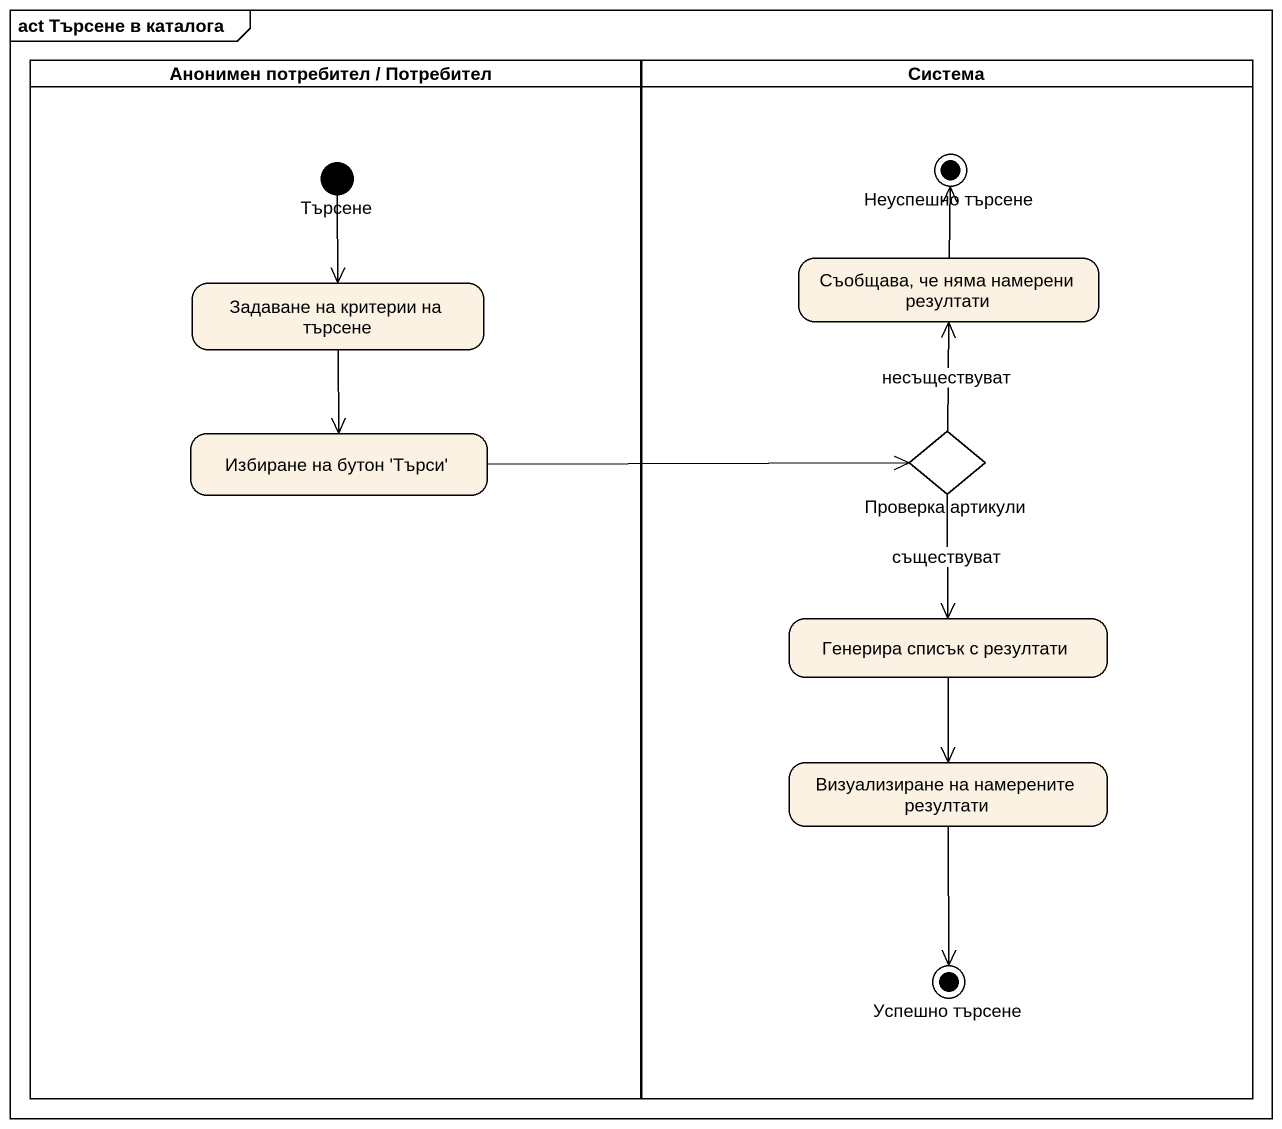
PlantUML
@startuml
mainframe act Търсене в каталога
hide empty description
state "Анонимен потребител / Потребител" as Анонимен_потребител <<partition>> {
  state Търсене <<start>>
  state "Задаване на критерии на търсене" as Задаване_на_критерии_на
  state "Избиране на бутон 'Търси'" as Избиране_на_бутон_Търси
}
state Система <<partition>> {
  state "Неуспешно търсене" as Неуспешно_търсене <<end>>
  state "Съобщава, че няма намерени резултати" as Съобщава_че_няма_намерени
  state "Проверка артикули" as Проверка_артикули <<choice>>
  state "Генерира списък с резултати" as Генерира_списък_с_резултати
  state "Визуализиране на намерените резултати" as Визуализиране_на_намерените
  state "Успешно търсене" as Успешно_търсене <<end>>
}
Търсене --> Задаване_на_критерии_на
Задаване_на_критерии_на --> Избиране_на_бутон_Търси
Съобщава_че_няма_намерени -up-> Неуспешно_търсене
Избиране_на_бутон_Търси -right-> Проверка_артикули
Проверка_артикули -up-> Съобщава_че_няма_намерени : несъществуват
Проверка_артикули --> Генерира_списък_с_резултати : съществуват
Генерира_списък_с_резултати --> Визуализиране_на_намерените
Визуализиране_на_намерените --> Успешно_търсене
@enduml
